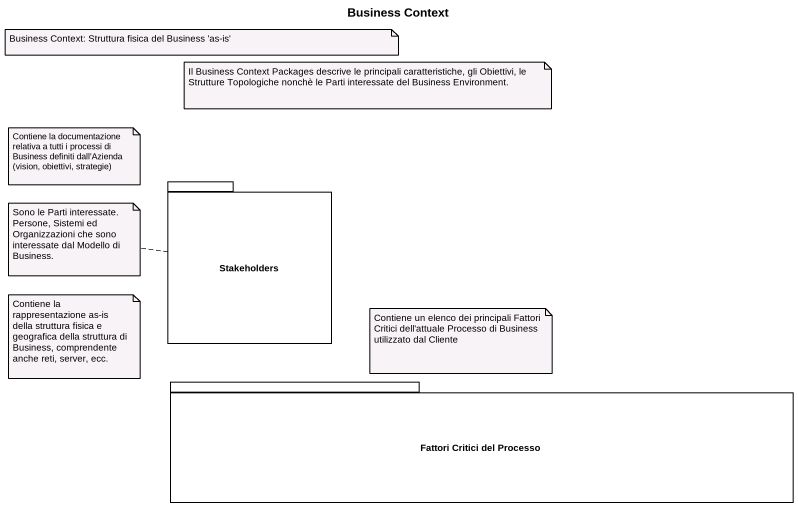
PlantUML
@startuml
title Business Context
package Stakeholders {
}
package "Fattori Critici del Processo" as Fattori_Critici_del_Processo {
}
note as N1
  Business Context: Struttura fisica del Business 'as-is'
end note
note as N2
  Il Business Context Packages descrive le principali caratteristiche, gli Obiettivi, le Strutture Topologiche nonchè le Parti interessate del Business Environment.
end note
note as N3
  Contiene la documentazione relativa a tutti i processi di Business definiti dall'Azienda (vision, obiettivi, strategie)
end note
note left of Stakeholders : Sono le Parti interessate. Persone, Sistemi ed Organizzazioni che sono interessate dal Modello di Business.
note as N5
  Contiene la rappresentazione as-is della struttura fisica e geografica della struttura di Business, comprendente anche reti, server, ecc.
end note
note as N6
  Contiene un elenco dei principali Fattori Critici dell'attuale Processo di Business utilizzato dal Cliente
end note
@enduml
